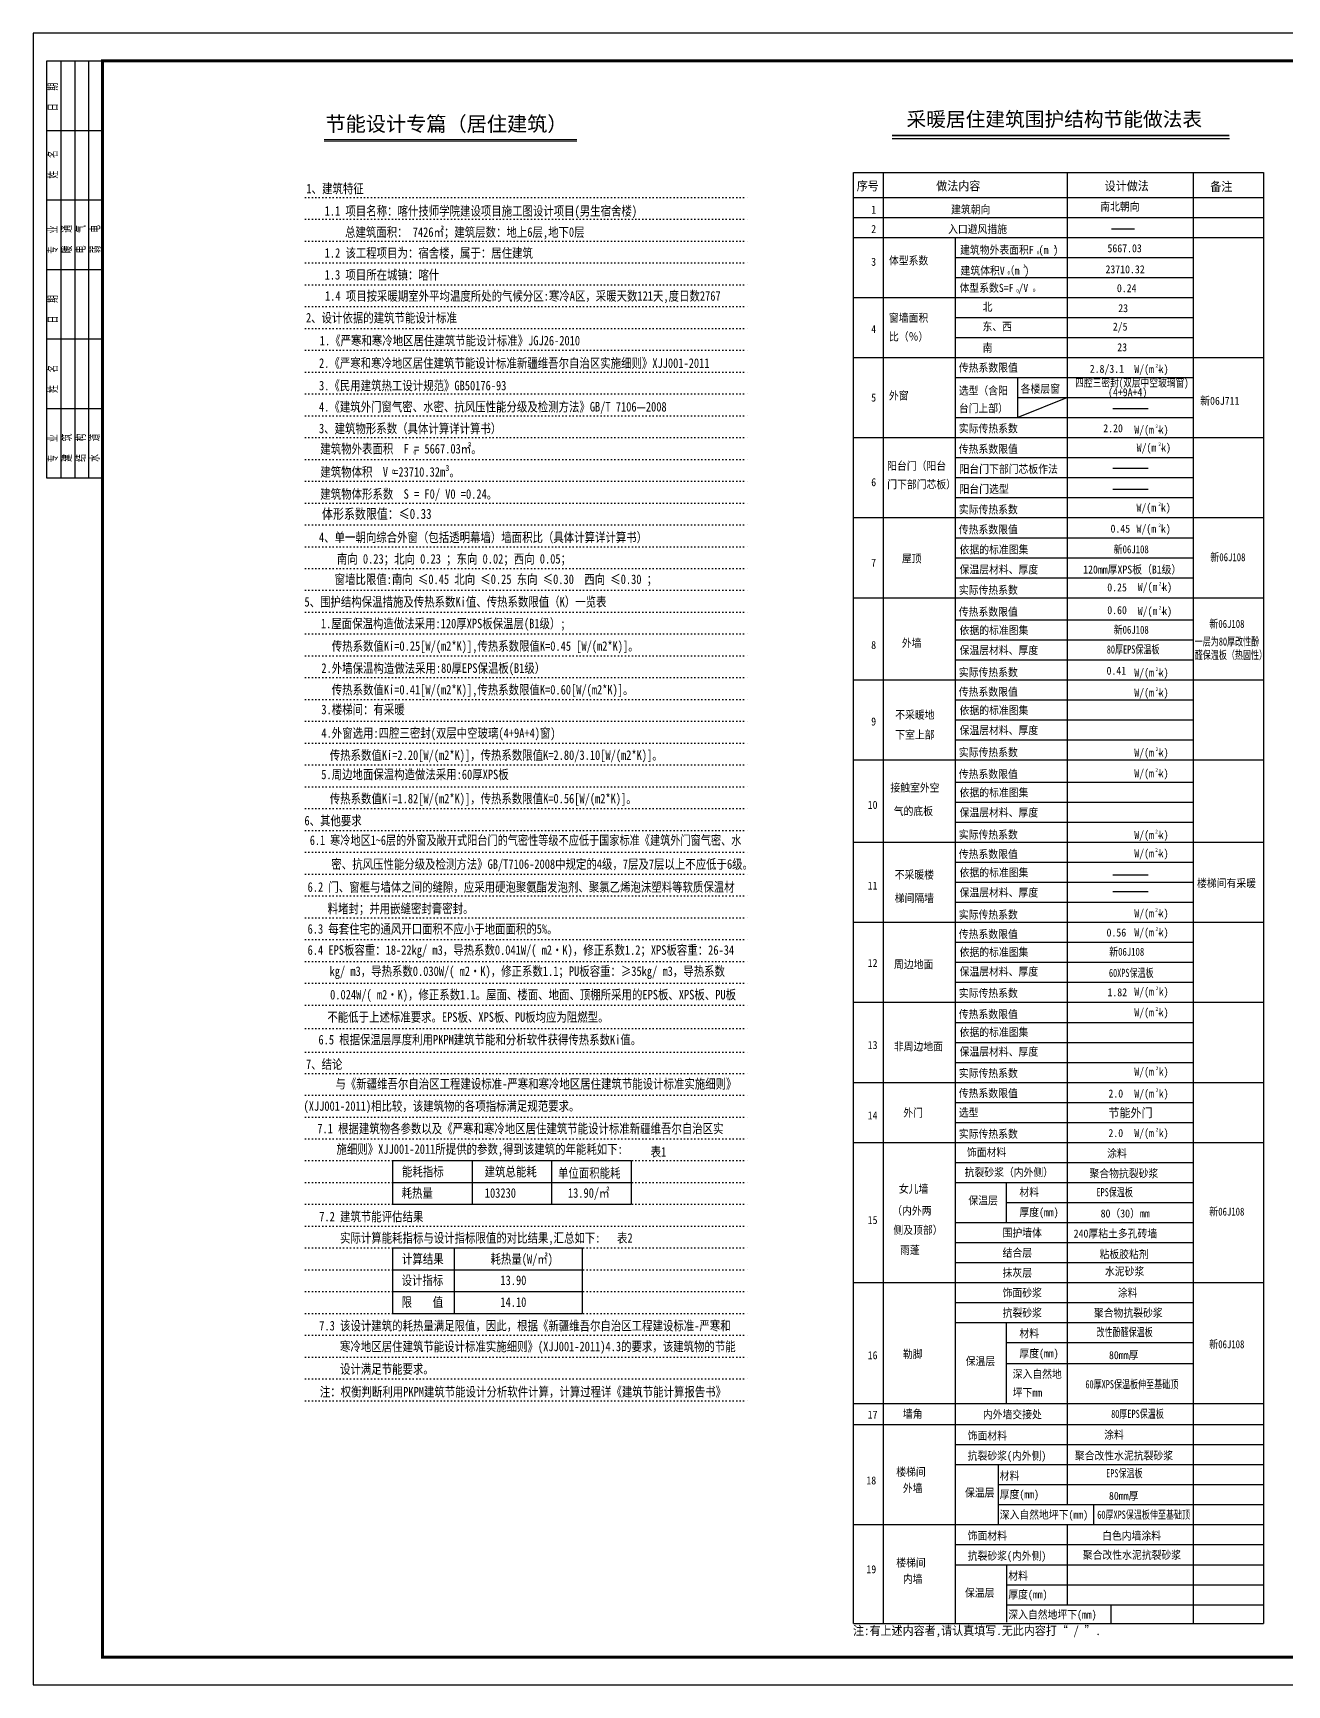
# Model space of a CAD drawing. Extents: x 174641 to 414490, y 73126 to 493158.
# Drawn here: x 174658 to 219758, y 260136 to 319536 of the extents above; entities that cross this region are included whole.
import ezdxf

# ---------------------------------------------------------------- set-up
doc = ezdxf.new("R2010")
doc.units = 0
doc.header["$LTSCALE"] = 1000
doc.header["$MEASUREMENT"] = 0
doc.linetypes.add('DOT2', pattern=[0.125, 0, -0.125])
for name, color, linetype in [('1', 7, 'Continuous'), ('PUB_DIM', 3, 'Continuous'), ('PUB_TEXT', 7, 'Continuous'), ('PUB_TITLE', 7, 'Continuous'), ('TWT_TITLE', 7, 'Continuous'), ('WINDOW', 4, 'Continuous'), ('看线', 3, 'Continuous')]:
    doc.layers.add(name, color=color, linetype=linetype)
doc.styles.add('FSZ', font='')
doc.styles.get("Standard").update_dxf_attribs({"font": 'gbenor.shx', "bigfont": 'gbcbig.shx'})
doc.styles.add('STYLE3', font='', dxfattribs={"width": 0.7})
doc.styles.get('FSZ').set_extended_font_data('SimSun')
doc.styles.get('STYLE3').set_extended_font_data('SimSun')

# ---------------------------------------------------------------- blocks, each defined once
blk = doc.blocks.new('$titleblk$00000094')
for p, q in [((-150, 20), (0, 20)), ((-150, 0), (-150, 20)), ((-125, 20), (-125, 0)), ((-100, 20), (-100, 0)), ((-75, 20), (-75, 0)), ((-50, 20), (-50, 0)), ((-25, 20), (-25, 0)), ((0, 20), (0, 0)), ((0, 15), (-150, 15)), ((0, 10), (-150, 10)), ((0, 5), (-150, 5))]:
    blk.add_line(p, q)
at = {"width": 0.8}
for s, p in [(' 专   业', (-145.93, 16)), (' 姓   名', (-120.93, 16)), (' 日   期', (-95.93, 16)), (' 专   业', (-70.93, 16)), (' 姓   名', (-43.85, 16)), (' 日   期', (-19.57, 16)), ('建   筑', (-144.19, 11)), ('暖   通', (-69.19, 11)), ('结   构', (-144.19, 6)), ('电   气', (-69.19, 6)), ('水   道', (-144.19, 1)), ('弱   电', (-69.19, 0.73))]:
    blk.add_text(s, height=3.5, rotation=0, dxfattribs=at).set_placement(p)

msp = doc.modelspace()

# ---------------------------------------------------------------- linework, layer by layer
at = {"color": 1}
msp.add_line((185124.8, 315664, 3376.6), (194222.1, 315664, 3376.6), dxfattribs=at)
at = {"color": 6}
msp.add_line((211870.1, 306427.9, 1060.3), (210081.1, 305708.5, 1060.3), dxfattribs=at)
for p, q in [((213490.5, 306035.3, 1060.3), (214767.8, 306035.3, 1060.3)), ((213490.5, 303892.4, 1060.3), (214767.8, 303892.4, 1060.3)), ((213490.5, 303135.6, 1060.3), (214767.8, 303135.6, 1060.3)), ((213490.5, 289266.2, 1060.3), (214767.8, 289266.2, 1060.3)), ((213490.5, 288664.9, 1060.3), (214767.8, 288664.9, 1060.3)), ((213428.2, 263020.9, -2696.4), (213428.2, 262348.2, -2696.4))]:
    msp.add_line(p, q)
at = {"ltscale": 1000}
for p, q in [((207832.1, 281802.7, -2696.4), (207832.1, 290438.6, -2696.4)), ((205251.2, 274604.7, -2696.4), (205251.2, 281802.7, -2696.4)), ((207832.1, 274604.7, -2696.4), (207832.1, 281802.7, -2696.4)), ((211870.1, 274604.7, -2696.4), (211870.1, 281802.7, -2696.4)), ((205251.2, 262348.2, -2696.4), (205251.2, 274604.7, -2696.4)), ((207832.1, 262348.2, -2696.4), (207832.1, 274604.7, -2696.4)), ((211870.1, 266620.3, -2696.4), (211870.1, 274604.7, -2696.4)), ((209671.7, 272445.3, -2696.4), (216381.9, 272445.3, -2696.4)), ((204164.9, 270250.7, -2696.4), (218916.8, 270250.7, -2696.4)), ((204164.9, 269499.8, -2696.4), (218916.8, 269499.8, -2696.4)), ((207832.1, 268779.9, -2696.4), (218916.8, 268779.9, -2696.4)), ((207832.1, 268060, -2696.4), (218916.8, 268060, -2696.4)), ((209364.7, 268060, -2696.4), (209364.7, 265900.4, -2696.4)), ((209364.7, 267340.2, -2696.4), (218916.8, 267340.2, -2696.4)), ((209364.7, 266620.3, -2696.4), (218916.8, 266620.3, -2696.4)), ((212817.2, 265900.4, -2696.4), (212817.2, 266620.3, -2696.4)), ((204164.9, 265900.4, -2696.4), (218916.8, 265900.4, -2696.4)), ((211870.1, 263020.9, -2696.4), (211870.1, 265900.4, -2696.4)), ((207832.1, 265180.5, -2696.4), (218916.8, 265180.5, -2696.4)), ((207832.1, 264460.7, -2696.4), (218916.8, 264460.7, -2696.4)), ((209671.7, 264460.7, -2696.4), (209671.7, 262391.4, -2696.4)), ((209671.7, 263740.8, -2696.4), (218916.8, 263740.8, -2696.4)), ((209671.7, 263020.9, -2696.4), (218916.8, 263020.9, -2696.4)), ((204164.9, 262348.2, -2696.4), (218916.8, 262348.2, -2696.4))]:
    msp.add_line(p, q, dxfattribs=at)
at = {"color": 1, "const_width": 35.4, "elevation": 3376.6}
msp.add_lwpolyline([(185121.8, 315711.3), (194227.2, 315711.3)], dxfattribs=at)
msp.add_lwpolyline([(213443.9, 312497), (214272.5, 312497)])
at = {"layer": '1', "color": 4, "linetype": 'DOT2'}
for p, q in [((184453.5, 313622.7), (200399.9, 313622.7)), ((184453.5, 312837.9), (200399.9, 312837.9)), ((184453.5, 312053.1), (200399.9, 312053.1)), ((184453.5, 311268.3), (200399.9, 311268.3)), ((184453.5, 310483.5), (200399.9, 310483.5)), ((184453.5, 309698.7), (200399.9, 309698.7)), ((184453.5, 308914), (200399.9, 308914)), ((184453.5, 308129.2), (200399.9, 308129.2)), ((184453.5, 307344.4), (200399.9, 307344.4)), ((184453.5, 306559.6), (200399.9, 306559.6)), ((184453.5, 305774.8), (200399.9, 305774.8)), ((184453.5, 304990), (200399.9, 304990)), ((184453.5, 304205.3), (200399.9, 304205.3)), ((184453.5, 303420.5), (200399.9, 303420.5)), ((184453.5, 302635.7), (200399.9, 302635.7)), ((184453.5, 301850.9), (200399.9, 301850.9)), ((184453.5, 301066.1), (200399.9, 301066.1)), ((184453.5, 300281.3), (200399.9, 300281.3)), ((184453.5, 299496.6), (200399.9, 299496.6)), ((184453.5, 298711.8), (200399.9, 298711.8)), ((184453.5, 297927), (200399.9, 297927)), ((184453.5, 297142.2), (200399.9, 297142.2)), ((184453.5, 296357.4), (200399.9, 296357.4)), ((184453.5, 295572.6), (200399.9, 295572.6)), ((184453.5, 294787.9), (200399.9, 294787.9)), ((184453.5, 294003.1), (200399.9, 294003.1)), ((184453.5, 293218.3), (200399.9, 293218.3)), ((184453.5, 292433.5), (200399.9, 292433.5)), ((184453.5, 291648.7), (200399.9, 291648.7)), ((184453.5, 291648.7), (200399.9, 291648.7)), ((184453.5, 290863.9), (200399.9, 290863.9)), ((184453.5, 290863.9), (200399.9, 290863.9)), ((184453.5, 290079.1), (200399.9, 290079.1)), ((184453.5, 289294.4), (200399.9, 289294.4)), ((184453.5, 289294.4), (200399.9, 289294.4)), ((184453.5, 288509.6), (200399.9, 288509.6)), ((184453.5, 287724.8), (200399.9, 287724.8)), ((184453.5, 286940), (200399.9, 286940)), ((184453.5, 286155.2), (200399.9, 286155.2)), ((184453.5, 285370.4), (200399.9, 285370.4)), ((184453.5, 284585.7), (200399.9, 284585.7)), ((184453.5, 283737.6), (200399.9, 283737.6)), ((184453.5, 282889.5), (200399.9, 282889.5)), ((184453.5, 282127.6), (200399.9, 282127.6)), ((184453.5, 281342.8), (200399.9, 281342.8)), ((184453.5, 280558), (200399.9, 280558)), ((184453.5, 280558), (200399.9, 280558)), ((184453.5, 279773.2), (200399.9, 279773.2)), ((184453.5, 278988.4), (200399.9, 278988.4)), ((184453.5, 278203.6), (200399.9, 278203.6)), ((184453.5, 278203.6), (200399.9, 278203.6)), ((184453.5, 277418.9), (200399.9, 277418.9)), ((184453.5, 277418.9), (200399.9, 277418.9)), ((184453.5, 276634.1), (200399.9, 276634.1)), ((184453.5, 275849.3), (200399.9, 275849.3)), ((184453.5, 275064.5), (200399.9, 275064.5)), ((184453.5, 274279.7), (200399.9, 274279.7)), ((184453.5, 273494.9), (200399.9, 273494.9)), ((184453.5, 273494.9), (200399.9, 273494.9)), ((184453.5, 272710.2), (200399.9, 272710.2)), ((184453.5, 271925.4), (200399.9, 271925.4)), ((184453.5, 271140.6), (200399.9, 271140.6)), ((184453.5, 270355.8), (200399.9, 270355.8))]:
    msp.add_line(p, q, dxfattribs=at)
at = {"layer": 'PUB_DIM'}
msp.add_line((209671.7, 270250.7, -2696.4), (209671.7, 273165.1, -2696.4), dxfattribs=at)
at = {"layer": 'PUB_TITLE'}
for p, q in [((205552.1, 315739, -30072.7), (217686.7, 315739, -30072.7)), ((204164.9, 314521.8, 1060.3), (218916.8, 314521.8, 1060.3)), ((204164.9, 299231.6, 1060.3), (204164.9, 314521.8, 1060.3)), ((205251.2, 299231.6, 1060.3), (205251.2, 314521.8, 1060.3)), ((211870.1, 299231.6, 1060.3), (211870.1, 314521.8, 1060.3)), ((216381.9, 314521.8, 1060.3), (216381.9, 299231.6, 1060.3)), ((216381.9, 314521.8, 1060.3), (216381.9, 299231.6, 1060.3)), ((218916.8, 314521.8, 1060.3), (218916.8, 299231.6, 1060.3)), ((218916.8, 314521.8, 1060.3), (218916.8, 299231.6, 1060.3)), ((204164.9, 313622.4, 1060.3), (218916.8, 313622.4, 1060.3)), ((204164.9, 312902.8, 1060.3), (218916.8, 312902.8, 1060.3)), ((204164.9, 312183.2, 1060.3), (218916.8, 312183.2, 1060.3)), ((207832.1, 311463.7, 1060.3), (216381.9, 311463.7, 1060.3)), ((207832.1, 310744.1, 1060.3), (216381.9, 310744.1, 1060.3)), ((204164.9, 310024.5, 1060.3), (216381.9, 310024.5, 1060.3)), ((204164.9, 307866.5, 1060.3), (218916.8, 307866.5, 1060.3)), ((204164.9, 304989.1, 1060.3), (218916.8, 304989.1, 1060.3)), ((204164.9, 302111.3, 1060.3), (218916.8, 302111.3, 1060.3)), ((204164.9, 299231.6, 1060.3), (218916.8, 299231.6, 1060.3)), ((204164.9, 296273.9, 1060.3), (204164.9, 299231.6, 1060.3)), ((205251.2, 296273.9, 1060.3), (205251.2, 299231.6, 1060.3)), ((211870.1, 296273.9, 1060.3), (211870.1, 299231.6, 1060.3)), ((216381.9, 299231.6, 1060.3), (216381.9, 296273.9, 1060.3)), ((218916.8, 299231.6, 1060.3), (218916.8, 296273.9, 1060.3)), ((216381.9, 298654.5, 1060.3), (216381.9, 296273.9, 1060.3)), ((218916.8, 298654.5, 1060.3), (218916.8, 296273.9, 1060.3)), ((204164.9, 293396.3, -792.3), (204164.9, 296273.9, 1060.3)), ((204164.9, 296273.9, -2696.4), (218916.8, 296273.9, -2696.4)), ((204164.9, 296273.9, -2696.4), (218916.8, 296273.9, -2696.4)), ((204164.9, 296273.9, -2696.4), (218916.8, 296273.9, -2696.4)), ((204164.9, 296273.9, 1060.3), (218916.8, 296273.9, 1060.3)), ((204164.9, 296273.9, 1060.3), (218916.8, 296273.9, 1060.3)), ((205251.2, 293396.3, -792.3), (205251.2, 296273.9, 1060.3)), ((211870.1, 293396.3, -792.3), (211870.1, 296273.9, 1060.3)), ((216381.9, 296273.9, 1060.3), (216381.9, 293396.3, -1056.4)), ((218916.8, 296273.9, 1060.3), (218916.8, 293396.3, -792.3)), ((204164.9, 293396.3, -2696.4), (218916.8, 293396.3, -2696.4)), ((204164.9, 290438.6, -2696.4), (204164.9, 293396.3, -792.3)), ((205251.2, 290438.6, -2696.4), (205251.2, 293396.3, -792.3)), ((211870.1, 290438.6, -2696.4), (211870.1, 293396.3, -792.3)), ((216381.9, 293396.3, -1056.4), (216381.9, 291166.9, -2696.4)), ((218916.8, 293396.3, -792.3), (218916.8, 290438.6, -2696.4)), ((216381.9, 292596.8, -2696.4), (216381.9, 290438.6, -2696.4)), ((218916.8, 292063.6, -2696.4), (218916.8, 290438.6, -2696.4)), ((204164.9, 290438.6, -2696.4), (218916.8, 290438.6, -2696.4)), ((204164.9, 290438.6, -2696.4), (218916.8, 290438.6, -2696.4)), ((204164.9, 290438.6, -2696.4), (218916.8, 290438.6, -2696.4)), ((204164.9, 281802.7, -2696.4), (204164.9, 290438.6, -2696.4)), ((204164.9, 290438.6, -2696.4), (218916.8, 290438.6, -2696.4)), ((205251.2, 281802.7, -2696.4), (205251.2, 290438.6, -2696.4)), ((207832.1, 287561, -2696.4), (207832.1, 290438.6, -2696.4)), ((211870.1, 281802.7, -2696.4), (211870.1, 290438.6, -2696.4)), ((216381.9, 290438.6, -2696.4), (216381.9, 287561, -2696.4)), ((216381.9, 290438.6, -2696.4), (216381.9, 281802.7, -2696.4)), ((218916.8, 290438.6, -2696.4), (218916.8, 281802.7, -2696.4)), ((204164.9, 287561, -2696.4), (218916.8, 287561, -2696.4)), ((204164.9, 287561, -2696.4), (218916.8, 287561, -2696.4)), ((204164.9, 287561, -2696.4), (218916.8, 287561, -2696.4)), ((204164.9, 287561, -2696.4), (218916.8, 287561, -2696.4)), ((204164.9, 284681.8, -2696.4), (218916.8, 284681.8, -2696.4)), ((204164.9, 281802.7, -2696.4), (218916.8, 281802.7, -2696.4)), ((204164.9, 274604.7, -2696.4), (204164.9, 281802.7, -2696.4)), ((204164.9, 281802.7, -2696.4), (218916.8, 281802.7, -2696.4)), ((204164.9, 281802.7, -2696.4), (218916.8, 281802.7, -2696.4)), ((204164.9, 281802.7, -2696.4), (218916.8, 281802.7, -2696.4)), ((204164.9, 281802.7, -2696.4), (218916.8, 281802.7, -2696.4)), ((204164.9, 281802.7, -2696.4), (218916.8, 281802.7, -2696.4)), ((204164.9, 281802.7, -2696.4), (218916.8, 281802.7, -2696.4)), ((204164.9, 281802.7, -2696.4), (218916.8, 281802.7, -2696.4)), ((204164.9, 281802.7, -2696.4), (218916.8, 281802.7, -2696.4)), ((204164.9, 281802.7, -2696.4), (218916.8, 281802.7, -2696.4)), ((216381.9, 281802.7, -2696.4), (216381.9, 274604.7, -2696.4)), ((218916.8, 281802.7, -2696.4), (218916.8, 274604.7, -2696.4)), ((204164.9, 279643.3, -2696.4), (218916.8, 279643.3, -2696.4)), ((204164.9, 274604.7, -2696.4), (218916.8, 274604.7, -2696.4)), ((204164.9, 274604.7, -2696.4), (218916.8, 274604.7, -2696.4)), ((204164.9, 262348.2, -2696.4), (204164.9, 274604.7, -2696.4)), ((216381.9, 274604.7, -2696.4), (216381.9, 262348.2, -2696.4)), ((218916.8, 274604.7, -2696.4), (218916.8, 262348.2, -2696.4))]:
    msp.add_line(p, q, dxfattribs=at)
at = {"layer": 'PUB_TITLE', "color": 1}
for p, q in [((187590.7, 278988.4), (196165.7, 278988.4)), ((187590.7, 278988.4), (187590.7, 277418.9)), ((190448.7, 278988.4), (190448.7, 277418.9)), ((193307.6, 278988.4), (193307.6, 277418.9)), ((196165.7, 278988.4), (196165.7, 277418.9)), ((187590.7, 278203.6), (196165.7, 278203.6)), ((187590.7, 277418.9), (196165.7, 277418.9)), ((187590.7, 275849.3), (194411.2, 275849.3)), ((187590.7, 275849.3), (187590.7, 273494.9)), ((189801.3, 275849.3), (189801.3, 273494.9)), ((194411.2, 275849.3), (194411.2, 273494.9)), ((187590.7, 275064.5), (194411.2, 275064.5)), ((187590.7, 274279.7), (194411.2, 274279.7)), ((187590.7, 273494.9), (194411.2, 273494.9))]:
    msp.add_line(p, q, dxfattribs=at)
at = {"layer": 'PUB_TITLE', "const_width": 69.2, "elevation": -30072.7}
msp.add_lwpolyline([(205552.1, 315852.1), (217686.7, 315852.1)], dxfattribs=at)
at = {"layer": 'TWT_TITLE'}
msp.add_lwpolyline([(174657.8, 260135.6), (258757.8, 260135.6), (258757.8, 319535.6), (174657.8, 319535.6)], close=True, dxfattribs=at)
at = {"layer": 'TWT_TITLE', "const_width": 100}
msp.add_lwpolyline([(177157.8, 261135.6), (257757.8, 261135.6), (257757.8, 318535.6), (177157.8, 318535.6)], close=True, dxfattribs=at)
at = {"layer": '看线', "color": 3}
for p, q in [((207832.1, 301494.7, 1060.3), (207832.1, 312183.2, 1060.3)), ((207832.1, 309305.3, 1060.3), (216381.9, 309305.3, 1060.3)), ((207832.1, 308585.7, 1060.3), (216381.9, 308585.7, 1060.3)), ((207832.1, 307147.3, 1060.3), (216381.9, 307147.3, 1060.3)), ((210081.1, 305708.5, 1060.3), (210081.1, 307147.3, 1060.3)), ((210081.1, 306427.9, 1060.3), (216381.9, 306427.9, 1060.3)), ((207832.1, 305708.5, 1060.3), (216381.9, 305708.5, 1060.3)), ((207832.1, 304269.5, 1060.3), (216381.9, 304269.5, 1060.3)), ((207832.1, 303550.1, 1060.3), (216381.9, 303550.1, 1060.3)), ((207832.1, 302830.7, 1060.3), (216381.9, 302830.7, 1060.3)), ((207832.1, 299231.6, 1060.3), (207832.1, 301494.7, 1060.3)), ((207832.1, 301389.8, 1060.3), (216381.9, 301389.8, 1060.3)), ((207832.1, 300670.4, 1060.3), (216381.9, 300670.4, 1060.3)), ((207832.1, 299951, 1060.3), (216381.9, 299951, 1060.3)), ((207832.1, 299231.6, 1060.3), (216381.9, 299231.6, 1060.3)), ((207832.1, 296273.9, 1060.3), (207832.1, 299231.6, 1060.3)), ((207832.1, 298432.1, 1060.3), (216381.9, 298432.1, 1060.3)), ((207832.1, 297712.7, 1060.3), (216381.9, 297712.7, 1060.3)), ((207832.1, 296993.3, 1060.3), (216381.9, 296993.3, 1060.3)), ((207832.1, 293396.3, -2696.4), (207832.1, 296273.9, -2696.4)), ((207832.1, 295554.5, -2696.4), (216381.9, 295554.5, -2696.4)), ((207832.1, 294835.1, -2696.4), (216381.9, 294835.1, -2696.4)), ((207832.1, 294115.7, -2696.4), (216381.9, 294115.7, -2696.4)), ((204164.9, 293396.3, -2696.4), (218916.8, 293396.3, -2696.4)), ((204164.9, 293396.3, -2696.4), (218916.8, 293396.3, -2696.4)), ((207832.1, 290438.6, -2696.4), (207832.1, 293396.3, -2696.4)), ((207832.1, 292596.8, -2696.4), (216381.9, 292596.8, -2696.4)), ((207832.1, 291877.4, -2696.4), (216381.9, 291877.4, -2696.4)), ((207832.1, 291158, -2696.4), (216381.9, 291158, -2696.4)), ((207832.1, 289719.2, -2696.4), (216381.9, 289719.2, -2696.4)), ((207832.1, 288999.8, -2696.4), (216381.9, 288999.8, -2696.4)), ((207832.1, 288280.4, -2696.4), (216381.9, 288280.4, -2696.4)), ((207832.1, 286841.2, -2696.4), (216381.9, 286841.2, -2696.4)), ((207832.1, 286121.4, -2696.4), (216381.9, 286121.4, -2696.4)), ((207832.1, 285401.6, -2696.4), (216381.9, 285401.6, -2696.4)), ((207832.1, 283962, -2696.4), (216381.9, 283962, -2696.4)), ((207832.1, 283242.3, -2696.4), (216381.9, 283242.3, -2696.4)), ((207832.1, 282522.5, -2696.4), (216381.9, 282522.5, -2696.4)), ((207832.1, 281082.9, -2696.4), (216381.9, 281082.9, -2696.4)), ((207832.1, 280363.1, -2696.4), (216381.9, 280363.1, -2696.4)), ((207832.1, 278923.5, -2696.4), (216381.9, 278923.5, -2696.4)), ((207832.1, 278203.7, -2696.4), (216381.9, 278203.7, -2696.4)), ((209671.7, 276764.1, -2696.4), (209671.7, 278203.7, -2696.4)), ((209671.7, 277483.9, -2696.4), (216381.9, 277483.9, -2696.4)), ((207832.1, 276764.1, -2696.4), (216381.9, 276764.1, -2696.4)), ((207832.1, 276044.3, -2696.4), (216381.9, 276044.3, -2696.4)), ((207832.1, 275324.5, -2696.4), (216381.9, 275324.5, -2696.4)), ((207832.1, 273884.9, -2696.4), (216381.9, 273884.9, -2696.4)), ((207832.1, 273165.1, -2696.4), (216381.9, 273165.1, -2696.4)), ((209671.7, 271690.3, -2696.4), (216381.9, 271690.3, -2696.4))]:
    msp.add_line(p, q, dxfattribs=at)

# ---------------------------------------------------------------- block references
at = {"layer": 'TWT_TITLE', "xscale": 100, "yscale": 100, "zscale": 100, "rotation": 90}
msp.add_blockref('$titleblk$00000094', (177157.8, 318535.6), dxfattribs=at)

# ---------------------------------------------------------------- texts
at = {"color": 7, "style": 'FSZ'}
for s, height, p in [('节能设计专篇（居住建筑）', 531.694, (185177, 316002.5, 3376.6)), ('采暖居住建筑围护结构节能做法表', 519.685, (206072.9, 316178.4, -17271.3))]:
    msp.add_text(s, height=height, dxfattribs=at).set_placement(p)
at = {"ltscale": 1000, "style": 'STYLE3'}
for s, height, width, p in [('序号', 323.8, 0.9, (204283.7, 313877.3, 1060.3)), ('做法内容', 323.8, 0.9, (207140.6, 313877.3, 1060.3)), ('设计做法', 323.8, 0.9, (213200.2, 313877.3, 1060.3)), ('备注', 323.8, 0.9, (216998, 313855.1, 1060.3)), ('1', 287.8, 0.9, (204804.2, 313039.9, 1060.3)), ('建筑朝向', 287.83, 0.9, (207677.2, 313047.8, 1060.3)), ('南北朝向', 287.83, 0.9, (213044.9, 313149.4, 1060.3)), ('2', 287.8, 0.9, (204804.2, 312345.2, 1060.3)), ('入口避风措施', 287.83, 0.9, (207568.9, 312340.4, 1060.3)), ('建筑物外表面积F (m )', 287.825, 0.9, (208000.2, 311593.7, 1060.3)), ('3', 287.8, 0.9, (204804.2, 311165.9, 1060.3)), ('体型系数', 287.83, 0.9, (205443.5, 311210.2, 1060.3)), ('建筑体积V（m )', 287.83, 0.9, (208016.9, 310848.6, 1060.3)), ('体型系数S=F /V', 287.83, 0.9, (207980.7, 310227, 1060.3)), ('窗墙面积', 287.83, 0.9, (205443.5, 309148, 1060.3)), ('北', 287.8, 0.9, (208812.3, 309545.4, 1060.3)), ('4', 287.8, 0.9, (204804.2, 308743.6, 1060.3)), ('东、西', 287.83, 0.9, (208806.7, 308838.9, 1060.3)), ('比（％）', 287.83, 0.9, (205443.5, 308475, 1060.3)), ('南', 287.8, 0.9, (208812.3, 308072.6, 1060.3)), ('传热系数限值', 287.83, 0.9, (207956.4, 307356.7, 1060.3)), ('W/(m k)', 287.83, 0.9, (214267.2, 307307.1, 1060.3)), ('5', 287.8, 0.9, (204804.2, 306283.8, 1060.3)), ('外窗', 287.83, 0.9, (205443.5, 306355.3, 1060.3)), ('选型（含阳', 287.83, 0.9, (207956.4, 306532.4, 1060.3)), ('各楼层窗', 287.83, 0.9, (210180.1, 306600.1, 1060.3)), ('(4+9A+4)', 287.83, 0.9, (213323, 306476, 29863.4)), ('台门上部）', 287.83, 0.9, (207956.4, 305898, 1060.3)), ('新06J711', 287.83, 0.9, (216637.5, 306167.6, 29863.4)), ('实际传热系数', 287.83, 0.9, (207956.4, 305171.1, 1060.3)), ('W/(m k)', 287.83, 0.9, (214267.2, 305127.2, 1060.3)), ('传热系数限值', 287.83, 0.9, (207956.4, 304434.4, 1060.3)), ('W/(m k)', 287.83, 0.9, (214353.4, 304483, 1060.3)), ('阳台门（阳台', 287.83, 0.9, (205380.2, 303826.4, 3940.6)), ('阳台门下部门芯板作法', 287.83, 0.9, (207982.8, 303715.8, 1060.3)), ('6', 287.8, 0.9, (204804.2, 303241.7, 1060.3)), ('门下部门芯板）', 287.83, 0.9, (205380.2, 303162.7, 3940.6)), ('阳台门选型', 287.83, 0.9, (207982.8, 302996.6, 1060.3)), ('实际传热系数', 287.83, 0.9, (207956.4, 302258.2, 1060.3)), ('W/(m k)', 287.83, 0.9, (214346, 302328.9, 1060.3)), ('传热系数限值', 287.83, 0.9, (207956.4, 301538.8, 1060.3)), ('W/(m k)', 287.83, 0.9, (214346, 301566.1, 1060.3)), ('新06J108', 287.83, 0.8, (213523.8, 300828.3, 1060.3)), ('7', 287.8, 0.9, (204804.2, 300346.2, 1060.3)), ('屋顶', 287.83, 0.9, (205906.9, 300497.6, 1060.3)), ('依据的标准图集', 287.83, 0.9, (207982.8, 300820.3, 1060.3)), ('新06J108', 287.83, 0.8, (217001.9, 300543.8, 1060.3)), ('保温层材料、厚度', 287.83, 0.9, (207982.8, 300101, 1060.3)), ('120mm厚XPS板（B1级）', 287.825, 0.9, (212428.1, 300100.4, 1060.3)), ('实际传热系数', 287.83, 0.9, (207956.4, 299362.7, 1060.3)), ('W/(m k)', 287.83, 0.9, (214391.1, 299473.7, 1060.3)), ('传热系数限值', 287.83, 0.9, (207956.4, 298578.9, 1060.3)), ('W/(m k)', 287.83, 0.9, (214391.1, 298606.2, 1060.3)), ('依据的标准图集', 287.83, 0.9, (207982.8, 297917.4, 1060.3)), ('新06J108', 287.83, 0.8, (213523.8, 297934.3, 1060.3)), ('新06J108', 287.83, 0.8, (216966.8, 298147.5, 1060.3)), ('8', 287.8, 0.9, (204804.2, 297386.3, 1060.3)), ('外墙', 287.83, 0.9, (205906.9, 297459.7, 1060.3)), ('保温层材料、厚度', 287.83, 0.9, (207982.8, 297198.2, 1060.3)), ('实际传热系数', 287.83, 0.9, (207956.4, 296402.8, 1060.3)), ('W/(m k)', 287.83, 0.9, (214267.2, 296394, 1060.3)), ('传热系数限值', 287.83, 0.9, (207956.4, 295701.3, -2696.4)), ('W/(m k)', 287.83, 0.9, (214267.2, 295674.6, 1060.3)), ('依据的标准图集', 287.83, 0.9, (207982.8, 295039.8, -2696.4)), ('9', 287.8, 0.9, (204804.2, 294635.5, -2696.4)), ('不采暖地', 287.83, 0.9, (205668.1, 294877.4, -2696.4)), ('保温层材料、厚度', 287.83, 0.9, (207982.8, 294320.6, -2696.4)), ('下室上部', 287.83, 0.9, (205668.1, 294161.8, -2696.4)), ('实际传热系数', 287.83, 0.9, (207956.4, 293525.2, -2696.4)), ('W/(m k)', 287.83, 0.9, (214267.2, 293516.4, -2696.4)), ('传热系数限值', 287.83, 0.9, (207956.4, 292743.6, -2696.4)), ('W/(m k)', 287.83, 0.9, (214267.2, 292770.9, -2696.4)), ('接触室外空', 287.83, 0.9, (205495.4, 292257.1, -2696.4)), ('依据的标准图集', 287.83, 0.9, (207982.8, 292082.1, -2696.4)), ('10', 287.83, 0.9, (204679, 291639.1, -2696.4)), ('气的底板', 287.83, 0.9, (205615.3, 291412.8, -2696.4)), ('保温层材料、厚度', 287.83, 0.9, (207982.8, 291362.9, -2696.4)), ('实际传热系数', 287.83, 0.9, (207956.4, 290567.5, -2696.4)), ('W/(m k)', 287.83, 0.9, (214267.2, 290558.7, -2696.4)), ('传热系数限值', 287.83, 0.9, (207956.4, 289866.1, -2696.4)), ('W/(m k)', 287.83, 0.9, (214267.2, 289891, -2696.4)), ('不采暖楼', 287.83, 0.9, (205649.5, 289127.3, -2696.4)), ('依据的标准图集', 287.83, 0.9, (207982.8, 289204.5, -2696.4)), ('11', 287.83, 0.9, (204679, 288733.9, -2696.4)), ('保温层材料、厚度', 287.83, 0.9, (207982.8, 288485.3, -2696.4)), ('楼梯间有采暖', 287.83, 0.9, (216521.9, 288820.2, 1060.3)), ('梯间隔墙', 287.83, 0.9, (205649.5, 288283, -2696.4)), ('实际传热系数', 287.83, 0.9, (207956.4, 287689.9, -2696.4)), ('W/(m k)', 287.83, 0.9, (214267.2, 287738.6, -2696.4)), ('传热系数限值', 287.83, 0.9, (207956.4, 286988.5, -2696.4)), ('W/(m k)', 287.83, 0.9, (214267.2, 287053.2, -2696.4)), ('依据的标准图集', 287.83, 0.9, (207982.8, 286344.5, -2696.4)), ('新06J108', 287.83, 0.8, (213362.8, 286356, 1060.3)), ('12', 287.83, 0.9, (204679, 285952.9, -2696.4)), ('周边地面', 287.83, 0.9, (205625.1, 285905.4, -2696.4)), ('保温层材料、厚度', 287.83, 0.9, (207982.8, 285642.9, -2696.4)), ('实际传热系数', 287.83, 0.9, (207956.4, 284865.1, -2696.4)), ('W/(m k)', 287.83, 0.9, (214267.2, 284922, -2696.4)), ('传热系数限值', 287.83, 0.9, (207956.4, 284109.3, -2696.4)), ('W/(m k)', 287.83, 0.9, (214267.2, 284174, -2696.4)), ('依据的标准图集', 287.83, 0.9, (207982.8, 283465.4, -2696.4)), ('13', 287.83, 0.9, (204679, 283003.3, -2696.4)), ('非周边地面', 287.83, 0.9, (205620.7, 282950.4, -2696.4)), ('保温层材料、厚度', 287.83, 0.9, (207982.8, 282763.7, -2696.4)), ('实际传热系数', 287.83, 0.9, (207956.4, 281985.9, -2696.4)), ('W/(m k)', 287.83, 0.9, (214267.2, 282042.8, -2696.4)), ('传热系数限值', 287.83, 0.9, (207956.4, 281267.5, -2696.4)), ('W/(m k)', 287.83, 0.9, (214267.2, 281257.1, -2696.4)), ('14', 287.83, 0.9, (204679, 280472.7, -2696.4)), ('外门', 287.83, 0.9, (205957.6, 280566.9, -2696.4)), ('选型', 287.83, 0.9, (207956.4, 280575.4, -2696.4)), ('节能外门', 323.8, 0.9, (213335.7, 280549.7, -2696.4)), ('实际传热系数', 287.83, 0.9, (207956.4, 279804.7, -2696.4)), ('W/(m k)', 287.83, 0.9, (214267.2, 279837.9, -2696.4)), ('饰面材料', 287.83, 0.9, (208248, 279146.2, -2696.4)), ('涂料', 287.83, 0.9, (213291.5, 279106.7, -2696.4)), ('抗裂砂浆（内外侧）', 287.83, 0.9, (208164.9, 278426.4, -2696.4)), ('聚合物抗裂砂浆', 287.83, 0.9, (212654.9, 278386.9, -2696.4)), ('女儿墙', 287.83, 0.9, (205800.6, 277830.6, -2696.4)), ('材料', 287.83, 0.9, (210134.4, 277709.6, -2696.4)), ('保温层', 287.83, 0.9, (208298.8, 277411.4, -2696.4)), ('15', 287.83, 0.9, (204679, 276710.3, -2696.4)), ('（内外两', 287.83, 0.9, (205558.9, 277046, -2696.4)), ('厚度(mm)', 287.83, 0.9, (210134.4, 276989.8, -2696.4)), ('新06J108', 287.83, 0.8, (216963.4, 277013.1, 1060.3)), ('侧及顶部）', 287.83, 0.9, (205603.2, 276351.8, -2696.4)), ('围护墙体', 287.83, 0.9, (209530.3, 276251.7, -2696.4)), ('240厚粘土多孔砖墙', 287.83, 0.9, (212086.6, 276223.6, -2696.4)), ('雨蓬', 287.83, 0.9, (205842.2, 275629.4, -2696.4)), ('结合层', 287.83, 0.9, (209530.3, 275531.9, -2696.4)), ('粘板胶粘剂', 287.83, 0.9, (213015.8, 275479.5, -2696.4)), ('抹灰层', 287.83, 0.9, (209530.3, 274812.1, -2696.4)), ('水泥砂浆', 287.83, 0.9, (213211.4, 274863.7, -2696.4)), ('饰面砂浆', 287.83, 0.9, (209530.3, 274092.3, -2696.4)), ('涂料', 287.83, 0.9, (213675.8, 274092.3, -6415.8)), ('抗裂砂浆', 287.83, 0.9, (209530.3, 273372.5, -2696.4)), ('聚合物抗裂砂浆', 287.83, 0.9, (212814.1, 273372.5, -6415.8)), ('材料', 287.83, 0.9, (210134.4, 272633.8, -2696.4)), ('16', 287.83, 0.9, (204679, 271847.9, -2696.4)), ('勒脚', 287.83, 0.9, (205943.8, 271886.4, -2696.4)), ('厚度(mm)', 287.83, 0.9, (210134.4, 271914, -2696.4)), ('新06J108', 287.83, 0.8, (216963.4, 272243.7, 1060.3)), ('保温层', 287.83, 0.9, (208203.6, 271635.4, -2696.4)), ('深入自然地', 287.83, 0.9, (209893.3, 271172.2, -2696.4)), ('坪下mm', 287.83, 0.9, (209893.3, 270504.1, -2696.4)), ('17', 287.83, 0.9, (204679, 269712.5, -2696.4)), ('墙角', 287.83, 0.9, (205943.8, 269738.3, -2696.4)), ('内外墙交接处', 287.83, 0.9, (208820.4, 269720.7, -2696.4)), ('饰面材料', 287.83, 0.9, (208274.6, 268957.5, -5043.6)), ('涂料', 287.83, 0.9, (213183.3, 268987.3, -6415.8)), ('抗裂砂浆(内外侧)', 287.83, 0.9, (208274.6, 268233.5, -5043.6)), ('聚合改性水泥抗裂砂浆', 287.83, 0.9, (212127.4, 268237.6, -5043.6)), ('楼梯间', 287.83, 0.9, (205704.7, 267653.7, -5043.6)), ('18', 287.83, 0.9, (204631.1, 267348, -5043.6)), ('外墙', 287.83, 0.9, (205943.2, 267065.5, -5043.6)), ('材料', 287.83, 0.9, (209427.1, 267517.7, -5043.6)), ('保温层', 287.83, 0.9, (208175.8, 266906.2, -5043.6)), ('厚度(mm)', 287.83, 0.9, (209427.1, 266845, -5043.6)), ('深入自然地坪下(mm)', 287.825, 0.9, (209427.1, 266113.5, -5043.6)), ('饰面材料', 287.83, 0.9, (208274.6, 265358.1, -5043.6)), ('白色内墙涂料', 287.83, 0.9, (213109, 265358.1, -5043.6)), ('抗裂砂浆(内外侧)', 287.83, 0.9, (208274.6, 264634.1, -5043.6)), ('聚合改性水泥抗裂砂浆', 287.83, 0.9, (212415.1, 264665.5, -5043.6)), ('19', 287.83, 0.9, (204631.1, 264152.6, -5043.6)), ('楼梯间', 287.83, 0.9, (205704.7, 264390.9, -5043.6)), ('内墙', 287.83, 0.9, (205943.2, 263802.7, -5043.6)), ('材料', 287.83, 0.9, (209734.1, 263918.4, -5043.6)), ('保温层', 287.83, 0.9, (208175.8, 263306.8, -5043.6)), ('厚度(mm)', 287.83, 0.9, (209734.1, 263245.7, -5043.6)), ('深入自然地坪下(mm)', 287.825, 0.9, (209734.1, 262521.8, -5043.6))]:
    msp.add_text(s, height=height, dxfattribs=dict(at, width=width)).set_placement(p)
at = {"color": 1, "ltscale": 1000, "style": 'STYLE3'}
for s, height, width, p in [('5667.03', 287.83, 0.9, (213302.5, 311653.4, 1060.3)), ('23710.32', 287.83, 0.9, (213229.9, 310896.2, 1060.3)), ('0.24', 287.83, 0.9, (213641.6, 310217.8, 1060.3)), ('23', 287.83, 0.9, (213689.8, 309499, 1060.3)), ('2/5', 287.83, 0.9, (213493.5, 308834.9, 1060.3)), ('23', 287.83, 0.9, (213653.6, 308093.7, 1060.3)), ('四腔三密封(双层中空玻璃窗)', 287.825, 0.78, (212140.7, 306817.9, 1060.3)), ('2.8/3.1', 287.83, 0.9, (212664.6, 307318.6, 1060.3)), ('2.20', 287.83, 0.9, (213151, 305180.1, 1060.3)), ('0.45', 287.83, 0.9, (213412.6, 301569.6, 1060.3)), ('0.25', 287.83, 0.9, (213294.5, 299459.6, 1060.3)), ('0.60', 287.83, 0.9, (213294.5, 298641.1, 1060.3)), ('0.41', 287.83, 0.9, (213269, 296462.8, 1060.3)), ('0.56', 287.83, 0.9, (213269, 287048, 1060.3)), ('1.82', 287.83, 0.9, (213302.4, 284899.8, 1060.3)), ('2.0', 287.83, 0.9, (213336.1, 281257.1, -2696.4)), ('2.0', 287.83, 0.9, (213336.1, 279837.9, -2696.4)), ('80（30）mm', 287.83, 0.9, (213056.5, 276947.3, -2696.4)), ('80mm厚', 287.83, 0.9, (213356, 271853, -6415.8)), ('80mm厚', 287.83, 0.9, (213356, 266793.3, -10172.4))]:
    msp.add_text(s, height=height, dxfattribs=dict(at, width=width)).set_placement(p)
at = {"layer": 'PUB_TEXT', "style": 'STYLE3', "width": 0.7}
for s, p in [('一层为80厚改性酚', (216440.4, 297508.8)), ('80厚EPS保温板', (213278.1, 297224.1)), ('醛保温板（热固性）', (216440.4, 297023.2)), ('60XPS保温板', (213355.2, 285593.8)), ('EPS保温板', (212906.1, 277706.5)), ('改性酚醛保温板', (212906.1, 272673.4)), ('60厚XPS保温板伸至基础顶', (212509.2, 270801.8)), ('80厚EPS保温板', (213434.9, 269737.5)), ('EPS保温板', (213254.8, 267600.8)), ('60厚XPS保温板伸至基础顶', (212934.2, 266109.8, -2696.4))]:
    msp.add_text(s, height=295, dxfattribs=at).set_placement(p)
at = {"layer": 'WINDOW', "style": 'STYLE3'}
for s, height, width, p in [('1、建筑特征', 343.34, 0.8, (184491.2, 313771.3)), ('1.1 项目名称：喀什技师学院建设项目施工图设计项目(男生宿舍楼)', 343.343, 0.8, (185146, 312967.7)), (' 总建筑面积： 7426㎡；建筑层数：地上6层,地下0层', 343.343, 0.8, (185692.9, 312206.3)), ('1.2 该工程项目为：宿舍楼，属于：居住建筑', 343.343, 0.8, (185146, 311455.9)), ('1.3 项目所在城镇：喀什', 343.343, 0.8, (185146, 310671.1)), ('1.4 项目按采暖期室外平均温度所处的气候分区:寒冷A区，采暖天数121天,度日数2767', 343.343, 0.8, (185158.9, 309909.7, 3376.6)), ('2、设计依据的建筑节能设计标准', 343.343, 0.8, (184474.4, 309128.4)), ('1.《严寒和寒冷地区居住建筑节能设计标准》JGJ26-2010', 343.343, 0.8, (184971.8, 308305.2)), ('2.《严寒和寒冷地区居住建筑节能设计标准新疆维吾尔自治区实施细则》XJJ001-2011           ', 343.343, 0.8, (184943.8, 307496.9)), ('3.《民用建筑热工设计规范》GB50176-93', 343.343, 0.8, (184943.8, 306688)), ('4.《建筑外门窗气密、水密、抗风压性能分级及检测方法》GB/T 7106—2008 ', 343.343, 0.8, (184943.8, 305926.7)), ('3、建筑物形系数（具体计算详计算书）', 343.343, 0.8, (184942.9, 305146.3)), ('建筑物外表面积  F = 5667.03㎡。', 343.343, 0.8, (184991.6, 304417.1)), ('建筑物体积  V =23710.32m³。', 343.343, 0.8, (184991.6, 303582.8)), ('建筑物体形系数  S = F0/ V0 =0.24。', 343.343, 0.8, (184991.6, 302789)), ('体形系数限值：≤0.33', 361.361, 0.8, (185051.5, 302066.1)), ('4、单一朝向综合外窗（包括透明幕墙）墙面积比（具体计算详计算书）', 343.343, 0.8, (184942.9, 301230.9)), ('南向 0.23；北向 0.23 ；东向 0.02；西向 0.05；', 343.343, 0.8, (185587, 300457.1)), ('窗墙比限值:南向 ≤0.45 北向 ≤0.25 东向 ≤0.30  西向 ≤0.30 ；', 343.343, 0.8, (185505.6, 299721.9)), ('5、围护结构保温措施及传热系数Ki值、传热系数限值（K）一览表', 343.343, 0.8, (184420.1, 298912.3)), ('1.屋面保温构造做法采用:120厚XPS板保温层(B1级）;', 343.343, 0.8, (185012.2, 298131.9)), ('  传热系数值Ki=0.25[W/(m2*K)],传热系数限值K=0.45 [W/(m2*K)]。', 343.343, 0.8, (185028.5, 297322.2)), ('2.外墙保温构造做法采用:80厚EPS保温板(B1级）', 343.343, 0.8, (185028.5, 296529.8)), ('  传热系数值Ki=0.41[W/(m2*K)],传热系数限值K=0.60[W/(m2*K)]。', 343.343, 0.8, (185028.5, 295752.6)), ('3.楼梯间：有采暖', 343.34, 0.8, (185028.5, 295041.5)), ('4.外窗选用:四腔三密封(双层中空玻璃(4+9A+4)窗)', 343.343, 0.8, (185028.5, 294193.9)), ('  传热系数值Ki=2.20[W/(m2*K)]，传热系数限值K=2.80/3.10[W/(m2*K)]。', 343.343, 0.8, (184956.6, 293399.9)), ('5.周边地面保温构造做法采用:60厚XPS板', 343.343, 0.8, (185024.6, 292706.5)), ('  传热系数值Ki=1.82[W/(m2*K)]，传热系数限值K=0.56[W/(m2*K)]。', 343.343, 0.8, (184957.7, 291838)), ('6、其他要求', 343.34, 0.8, (184420.1, 291045.2)), ('   6.1 寒冷地区1~6层的外窗及敞开式阳台门的气密性等级不应低于国家标准《建筑外门窗气密、水', 343.343, 0.78, (184067, 290340)), ('密、抗风压性能分级及检测方法》GB/T7106-2008中规定的4级，7层及7层以上不应低于6级。', 343.343, 0.8, (185387.3, 289481)), ('6.2 门、窗框与墙体之间的缝隙，应采用硬泡聚氨酯发泡剂、聚氯乙烯泡沫塑料等软质保温材', 343.343, 0.8, (184533.1, 288657.4)), ('   料堵封；并用嵌缝密封膏密封。', 343.343, 0.8, (184692.8, 287884.3)), ('6.3 每套住宅的通风开口面积不应小于地面面积的5%%%。', 343.343, 0.8, (184533.1, 287150.7)), ('6.4 EPS板容重：18-22kg/ m3，导热系数0.041W/( m2•K)，修正系数1.2；XPS板容重：26-34', 343.343, 0.8, (184533.1, 286391.2)), ('kg/ m3，导热系数0.030W/( m2•K)，修正系数1.1；PU板容重：≥35kg/ m3，导热系数', 343.343, 0.8, (185323.1, 285630.6)), ('0.024W/( m2•K)，修正系数1.1。屋面、楼面、地面、顶棚所采用的EPS板、XPS板、PU板', 343.343, 0.8, (185342.8, 284786.7)), ('不能低于上述标准要求。EPS板、XPS板、PU板均应为阻燃型。', 343.343, 0.8, (185244.3, 283982.3)), ('6.5 根据保温层厚度利用PKPM建筑节能和分析软件获得传热系数Ki值。 ', 343.343, 0.8, (184923.7, 283167.7)), (' 7、结论', 343.34, 0.8, (184288, 282284.2)), ('与《新疆维吾尔自治区工程建设标准-严寒和寒冷地区居住建筑节能设计标准实施细则》', 343.343, 0.8, (185534.1, 281579.4)), ('(XJJ001-2011)相比较，该建筑物的各项指标满足规范要求。', 343.343, 0.8, (184387.9, 280782)), ('7.1 根据建筑物各参数以及《严寒和寒冷地区居住建筑节能设计标准新疆维吾尔自治区实', 343.343, 0.8, (184882.1, 279972.7)), ('    施细则》XJJ001-2011所提供的参数,得到该建筑的年能耗如下: ', 343.343, 0.8, (184825.9, 279234)), ('表1', 343.34, 0.8, (196870.3, 279134.3)), ('能耗指标', 343.34, 0.8, (187927.3, 278421.9)), ('建筑总能耗', 343.34, 0.8, (190899.9, 278421.9)), ('单位面积能耗', 343.34, 0.8, (193538.9, 278374.4)), ('耗热量          103230          13.90/㎡', 343.343, 0.8, (187914.3, 277655.1)), ('7.2 建筑节能评估结果 ', 343.343, 0.8, (184952.4, 276805.7)), ('实际计算能耗指标与设计指标限值的对比结果,汇总如下: ', 343.343, 0.8, (185699.7, 276040.8)), ('表2', 343.34, 0.8, (195663, 276037.7)), ('计算结果', 343.34, 0.8, (187927.3, 275282.8)), ('耗热量(W/㎡)', 343.34, 0.8, (191112, 275282.8)), ('设计指标           13.90', 343.343, 0.8, (187914.3, 274516)), ('限    值           14.10', 343.343, 0.8, (187914.3, 273732.1)), ('7.3 该设计建筑的耗热量满足限值，因此，根据《新疆维吾尔自治区工程建设标准-严寒和', 343.343, 0.8, (184952.4, 272883.3)), ('寒冷地区居住建筑节能设计标准实施细则》(XJJ001-2011)4.3的要求，该建筑物的节能', 343.343, 0.8, (185699.7, 272137.2)), ('设计满足节能要求。', 343.34, 0.8, (185699.7, 271325.9)), ('注：权衡判断利用PKPM建筑节能设计分析软件计算，计算过程详《建筑节能计算报告书》', 343.343, 0.8, (184973.6, 270507))]:
    msp.add_text(s, height=height, dxfattribs=dict(at, width=width)).set_placement(p)
at = {"layer": 'WINDOW', "color": 1, "style": 'STYLE3', "width": 0.8}
for p in [(188335.8, 304374.9), (187565.2, 303675.4)]:
    msp.add_text('0', height=171.7, dxfattribs=at).set_placement(p)
at = {"layer": '看线', "color": 3, "style": 'STYLE3', "width": 0.9}
for s, height, p in [('2', 128.5, (211372.5, 311776.6, 1060.3)), ('0', 128.5, (210761.8, 311579.1, 1060.3)), ('0', 128.5, (209704.3, 310852.6, 1060.3)), ('3', 128.5, (210266.9, 311094, 1060.3)), ('0', 128.5, (210021, 310205.2, 1060.3)), ('0', 128.5, (210620.9, 310222.2, 1060.3)), ('2', 128.5, (215029.3, 307509.1, 1060.3)), ('.', 321.2, (215063, 307384.3, 1060.3)), ('2', 128.5, (215022.5, 305329.2, 1060.3)), ('.', 321.2, (215056.2, 305204.4, 1060.3)), ('2', 128.5, (215131.8, 304685, 1060.3)), ('.', 321.2, (215165.5, 304560.2, 1060.3)), ('2', 128.5, (215131.8, 302530.8, 1060.3)), ('.', 321.2, (215165.5, 302406.1, 1060.3)), ('2', 128.5, (215131.8, 301768, 1060.3)), ('.', 321.2, (215165.5, 301643.3, 1060.3)), ('2', 128.5, (215146.4, 299675.6, 1060.3)), ('.', 321.2, (215180.1, 299550.9, 1060.3)), ('2', 128.5, (215146.4, 298808.2, 1060.3)), ('.', 321.2, (215180.1, 298683.4, 1060.3)), ('2', 128.5, (215033.4, 296596, 1060.3)), ('.', 321.2, (215067.1, 296471.2, 1060.3)), ('2', 128.5, (215033.4, 295876.6, 1060.3)), ('.', 321.2, (215067.1, 295751.8, 1060.3)), ('2', 128.5, (215033.4, 293718.4, -2696.4)), ('.', 321.2, (215067.1, 293593.7, -2696.4)), ('2', 128.5, (215026.8, 292972.9, -2696.4)), ('.', 321.2, (215060.5, 292848.1, -2696.4)), ('2', 128.5, (215020.1, 290760.7, -2696.4)), ('.', 321.2, (215053.8, 290636, -2696.4)), ('2', 128.5, (215020.1, 290092.9, -2696.4)), ('.', 321.2, (215053.8, 289969.5, -2696.4)), ('2', 128.5, (215020.1, 287940.6, -2696.4)), ('.', 321.2, (215053.8, 287815.9, -2696.4)), ('2', 128.5, (215031.4, 287255.1, -2696.4)), ('.', 321.2, (215065.1, 287130.4, -2696.4)), ('2', 128.5, (215039.6, 285124, -2696.4)), ('2', 128.5, (215031.4, 284375.9, -2696.4)), ('.', 321.2, (215065.1, 284251.2, -2696.4)), ('2', 128.5, (215039.6, 282244.8, -2696.4)), ('2', 128.5, (215039.6, 281459, -2696.4)), ('2', 128.5, (215039.6, 280039.9, -2696.4)), ('注:有上述内容者,请认真填写.无此内容打“ / ”.', 322.98, (204150.2, 261929.7, -2471.5))]:
    msp.add_text(s, height=height, dxfattribs=at).set_placement(p)

doc.saveas('drawing.dxf')
